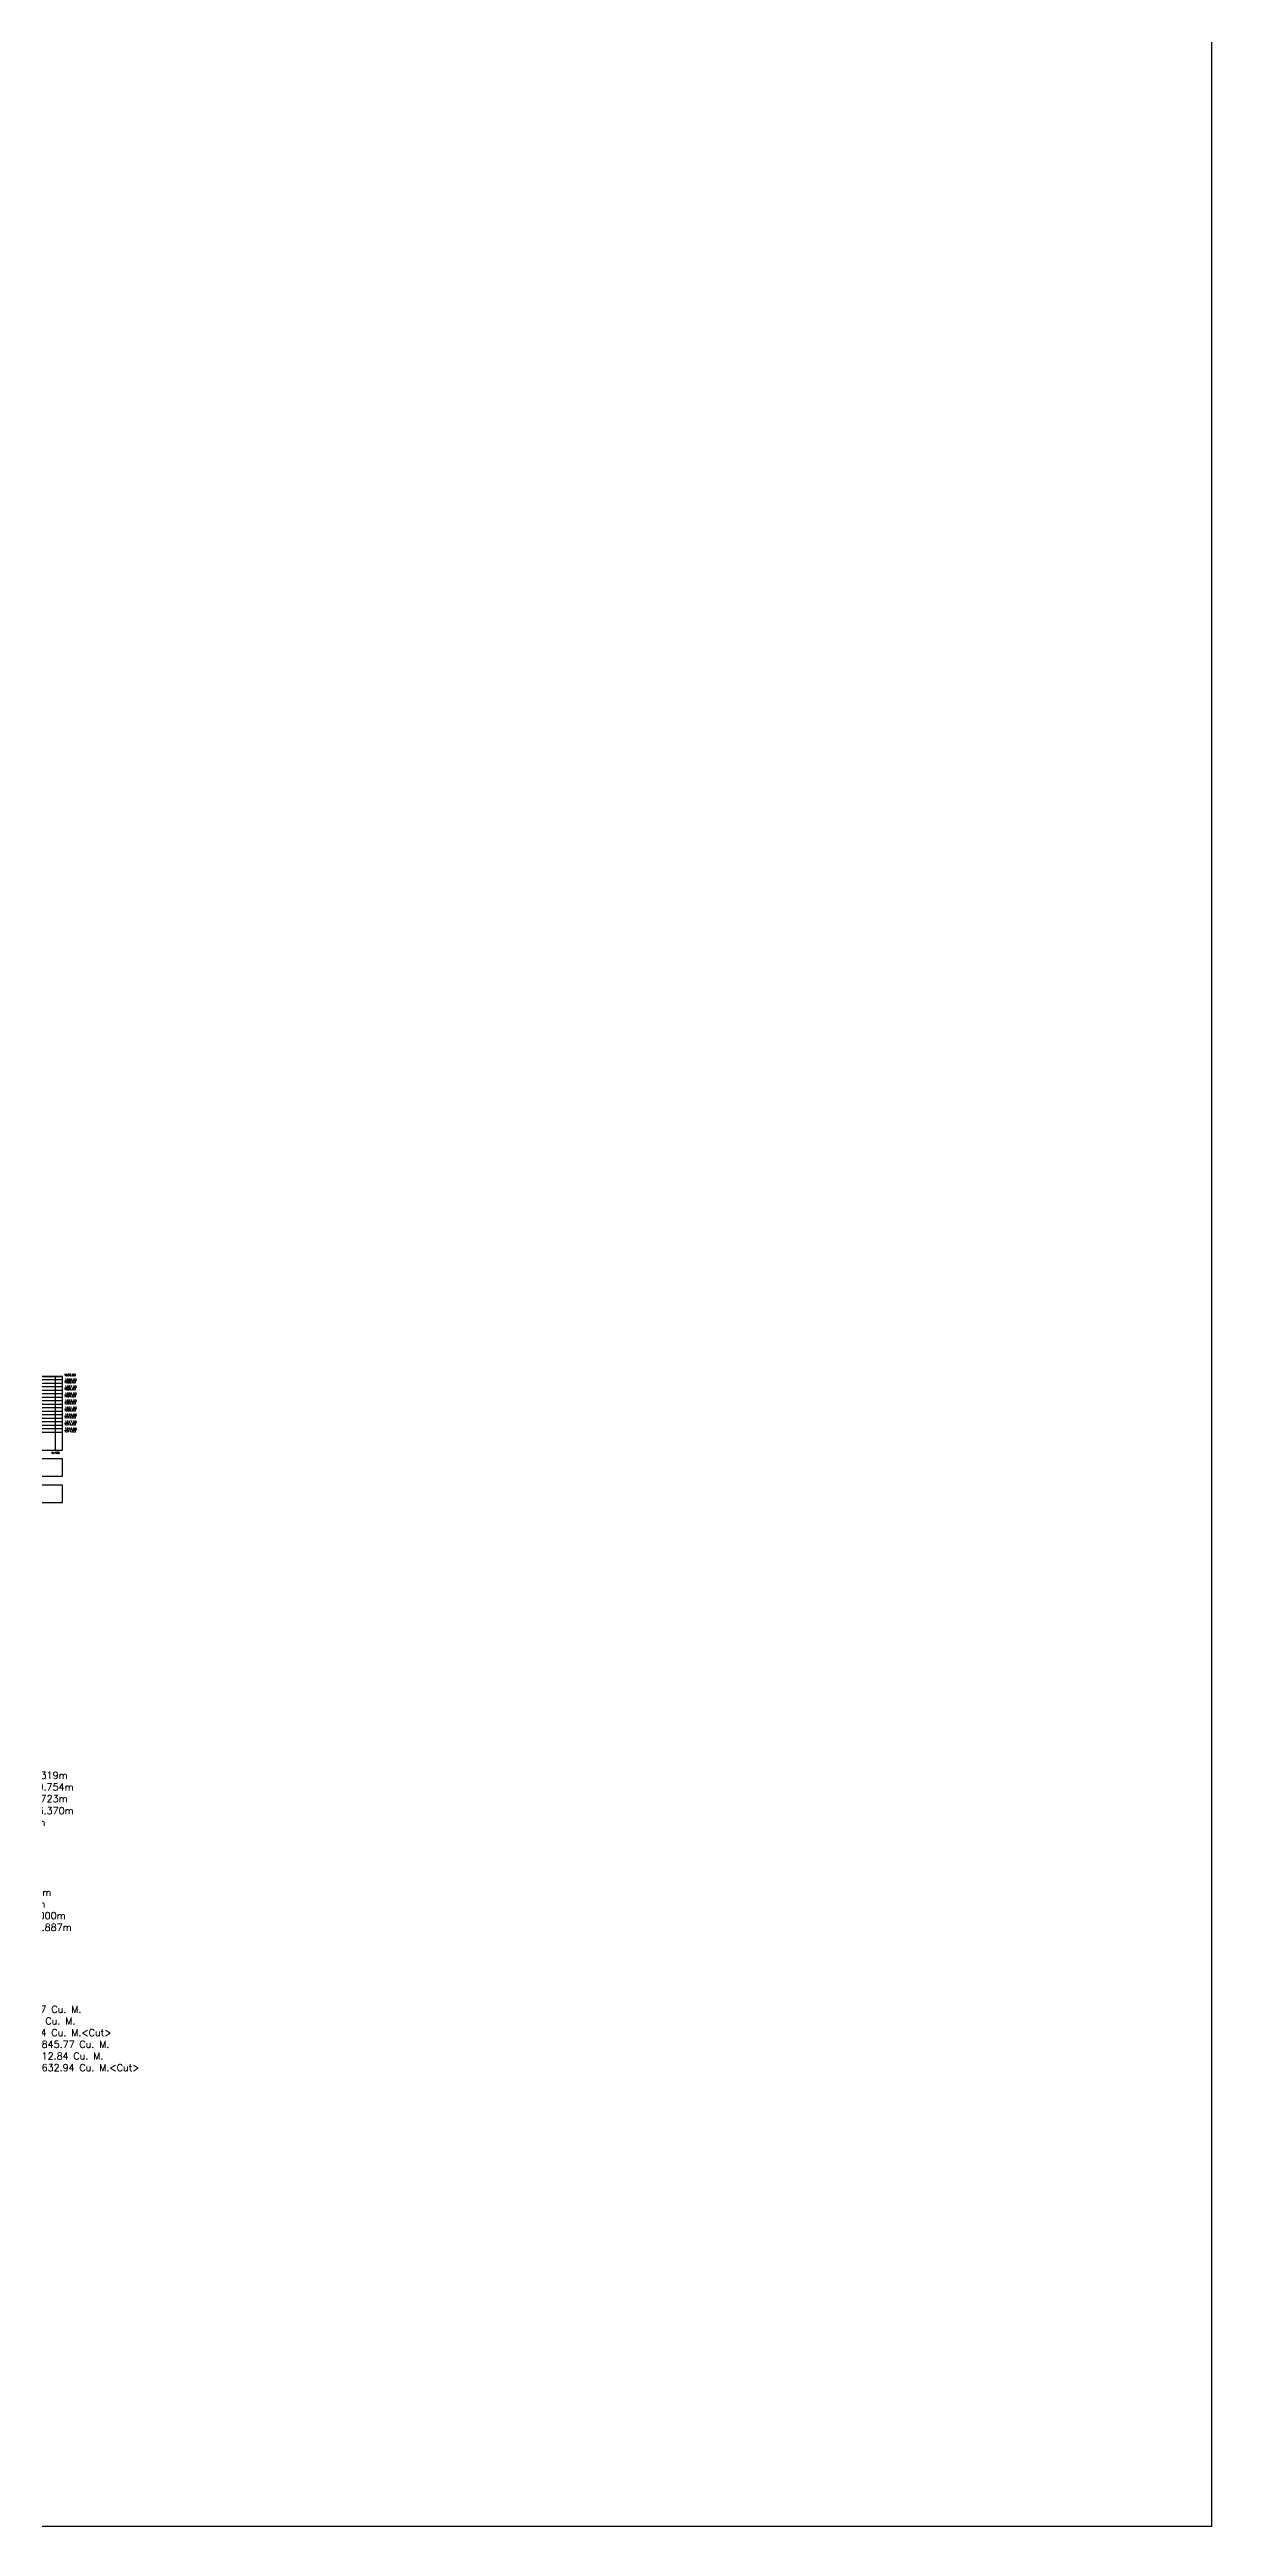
# Model space of a CAD drawing. Header units: metres. Extents: x 517023 to 519141, y 3924953 to 3927827.
# Drawn here: x 518809 to 519141, y 3924953 to 3925660 of the extents above; entities that cross this region are included whole.
import ezdxf

# ---------------------------------------------------------------- set-up
doc = ezdxf.new("R2010")
doc.units = ezdxf.units.M
for name, color, linetype in [('C-ROAD-PROF-GRID-MAJR', 8, 'Continuous'), ('C-ROAD-PROF-GRID-MINR', 8, 'Continuous'), ('C-ROAD-PROF-TEXT', 11, 'Continuous'), ('C-ROAD-PROF-TICK', 7, 'Continuous'), ('C-ROAD-PROF-TTLB', 5, 'Continuous')]:
    doc.layers.add(name, color=color, linetype=linetype)
doc.styles.get("Standard").update_dxf_attribs({"font": 'simplex.shx'})

msp = doc.modelspace()

# ---------------------------------------------------------------- linework, layer by layer
msp.add_lwpolyline([(519140.9, 3924953.23), (517023.25, 3924953.23), (517023.25, 3927827.33), (519140.9, 3927827.33)], close=True)
at = {"layer": 'C-ROAD-PROF-GRID-MAJR', "color": 8, "linetype": 'Continuous', "lineweight": -3}
for p, q in [((518813.1, 3925281.34), (518805.59, 3925281.34)), ((518811.1, 3925265.34), (518811.1, 3925281.34)), ((518813.1, 3925265.34), (518813.1, 3925281.34)), ((518813.1, 3925279.34), (518805.59, 3925279.34)), ((518813.1, 3925277.34), (518805.59, 3925277.34)), ((518813.1, 3925275.34), (518805.59, 3925275.34)), ((518813.1, 3925273.34), (518805.59, 3925273.34)), ((518813.1, 3925271.34), (518805.59, 3925271.34)), ((518813.1, 3925269.34), (518805.59, 3925269.34)), ((518813.1, 3925267.34), (518805.59, 3925267.34)), ((518813.1, 3925265.34), (518805.59, 3925265.34))]:
    msp.add_line(p, q, dxfattribs=at)
at = {"layer": 'C-ROAD-PROF-GRID-MINR', "color": 8, "linetype": 'Continuous', "lineweight": -3}
for p, q in [((518813.1, 3925280.34), (518805.59, 3925280.34)), ((518813.1, 3925278.34), (518805.59, 3925278.34)), ((518813.1, 3925276.34), (518805.59, 3925276.34)), ((518813.1, 3925274.34), (518805.59, 3925274.34)), ((518813.1, 3925272.34), (518805.59, 3925272.34)), ((518813.1, 3925270.34), (518805.59, 3925270.34)), ((518813.1, 3925268.34), (518805.59, 3925268.34)), ((518813.1, 3925266.34), (518805.59, 3925266.34))]:
    msp.add_line(p, q, dxfattribs=at)
at = {"layer": 'C-ROAD-PROF-TICK', "color": 7, "linetype": 'Continuous', "lineweight": -3}
msp.add_line((518811.1, 3925260.34), (518811.1, 3925265.34), dxfattribs=at)
at = {"layer": 'C-ROAD-PROF-TTLB', "color": 5, "linetype": 'Continuous', "lineweight": -3}
for p in [(518249.1, 3925281.34), (518813.1, 3925265.34)]:
    msp.add_line(p, (518813.1, 3925281.34), dxfattribs=at)
for points in [[(518249.1, 3925260.34), (518813.1, 3925260.34), (518813.1, 3925265.34), (518249.1, 3925265.34)], [(518249.1, 3925252.84), (518813.1, 3925252.84), (518813.1, 3925257.84), (518249.1, 3925257.84)], [(518249.1, 3925245.34), (518813.1, 3925245.34), (518813.1, 3925250.34), (518249.1, 3925250.34)]]:
    msp.add_3dface(points, dxfattribs=at)

# ---------------------------------------------------------------- texts
at = {"insert": (518755.65, 3925181.83), "char_height": 2, "width": 77.4, "attachment_point": 1}
msp.add_mtext('\\PGeneral\\P^IRevision number^I0\\P^INumber of points^I4017\\P^IMinimum X coordinate^I517796.319m\\P^IMinimum Y coordinate^I3925399.754m\\P^IMaximum X coordinate^I517918.723m\\P^IMaximum Y coordinate^I3925946.370m\\P^IMinimum elevation^I-4.732m\\P^IMaximum elevation^I2.769m\\P^IMean elevation^I-1.058m\\P\\PTIN\\P^INumber of triangles^I7711\\P^IMaximum triangle area^I34.19sq.m\\P^IMinimum triangle area^I0.00sq.m\\P^IMinimum triangle length^I0.000m\\P^IMaximum triangle length^I19.887m\\P\\PVolume\\P^IBase Surface^I1\\P^IComparison Surface^I5 - (1)\\P^ICut Factor^I1.000\\P^IFill Factor^I1.000\\P^ICut volume (adjusted)^I12845.77 Cu. M.\\P^IFill volume (adjusted)^I1212.84 Cu. M.\\P^INet volume (adjusted)^I11632.94 Cu. M.<Cut>\\P^ICut volume (unadjusted)^I12845.77 Cu. M.\\P^IFill volume (unadjusted)^I1212.84 Cu. M.\\P^INet volume (unadjusted)^I11632.94 Cu. M.<Cut>\\P', dxfattribs=at)
at = {"layer": 'C-ROAD-PROF-TEXT', "color": 11, "linetype": 'Continuous', "lineweight": -3}
for s, insert, char_height, attachment_point in [('{\\Fsimplex.shx|c0;\\C256;1030.00}', (518813.5, 3925281.74), 0.6, 4), ('{\\Fsimplex.shx|c0;\\C256;1028.00}', (518813.5, 3925279.74), 0.6, 4), ('{\\Fsimplex.shx|c0;1029.00}', (518813.75, 3925280.34), 0.6, 4), ('{\\Fsimplex.shx|c0;\\C256;1026.00}', (518813.5, 3925277.74), 0.6, 4), ('{\\Fsimplex.shx|c0;\\C256;1024.00}', (518813.5, 3925275.74), 0.6, 4), ('{\\Fsimplex.shx|c0;\\C256;1022.00}', (518813.5, 3925273.74), 0.6, 4), ('{\\Fsimplex.shx|c0;1027.00}', (518813.75, 3925278.34), 0.6, 4), ('{\\Fsimplex.shx|c0;1025.00}', (518813.75, 3925276.34), 0.6, 4), ('{\\Fsimplex.shx|c0;1023.00}', (518813.75, 3925274.34), 0.6, 4), ('{\\Fsimplex.shx|c0;1021.00}', (518813.75, 3925272.34), 0.6, 4), ('{\\Fsimplex.shx|c0;\\C256;1020.00}', (518813.5, 3925271.74), 0.6, 4), ('{\\Fsimplex.shx|c0;\\C256;1018.00}', (518813.5, 3925269.74), 0.6, 4), ('{\\Fsimplex.shx|c0;\\C256;1016.00}', (518813.5, 3925267.74), 0.6, 4), ('{\\Fsimplex.shx|c0;\\C256;1014.00}', (518813.5, 3925265.74), 0.6, 4), ('{\\Fsimplex.shx|c0;1019.00}', (518813.75, 3925270.34), 0.6, 4), ('{\\Fsimplex.shx|c0;1017.00}', (518813.75, 3925268.34), 0.6, 4), ('{\\Fsimplex.shx|c0;1015.00}', (518813.75, 3925266.34), 0.6, 4), ('0+560', (518811.1, 3925259.79), 0.5, 2)]:
    msp.add_mtext(s, dxfattribs=dict(at, insert=insert, char_height=char_height, attachment_point=attachment_point))

doc.saveas('drawing.dxf')
